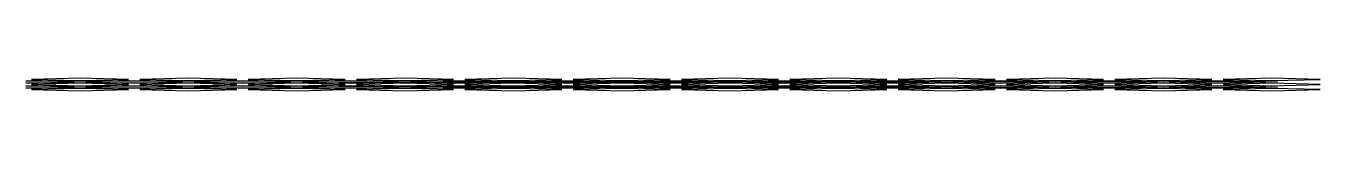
# Model space of a CAD drawing. Header units: metres. Extents: x 0 to 358, y 0 to 4.
import ezdxf

# ---------------------------------------------------------------- set-up
doc = ezdxf.new("R2010")
doc.units = ezdxf.units.M

msp = doc.modelspace()

# ---------------------------------------------------------------- linework, layer by layer
at = {"layer": 'WRAP_PREVIEW'}
for points in [[(15, 3.08), (28.41, 3.41), (15, 3.74), (1.59, 3.41), (15, 3.08)], [(45, 3.08), (58.41, 3.41), (45, 3.74), (31.59, 3.41), (45, 3.08)], [(75, 3.08), (88.41, 3.41), (75, 3.74), (61.59, 3.41), (75, 3.08)], [(105, 3.08), (118.41, 3.41), (105, 3.74), (91.59, 3.41), (105, 3.08)], [(135, 3.08), (148.41, 3.41), (135, 3.74), (121.59, 3.41), (135, 3.08)], [(165, 3.08), (178.41, 3.41), (165, 3.74), (151.59, 3.41), (165, 3.08)], [(195, 3.08), (208.41, 3.41), (195, 3.74), (181.59, 3.41), (195, 3.08)], [(225, 3.08), (238.41, 3.41), (225, 3.74), (211.59, 3.41), (225, 3.08)], [(255, 3.08), (268.41, 3.41), (255, 3.74), (241.59, 3.41), (255, 3.08)], [(285, 3.08), (298.41, 3.41), (285, 3.74), (271.59, 3.41), (285, 3.08)], [(315, 3.08), (328.41, 3.41), (315, 3.74), (301.59, 3.41), (315, 3.08)], [(345, 3.08), (358.41, 3.41), (345, 3.74), (331.59, 3.41), (345, 3.08)], [(0, 2.37), (13.41, 2.7), (0, 3.03), (346.59, 2.7), (0, 2.37)], [(0, 2.37), (13.41, 2.7), (0, 3.03), (346.59, 2.7), (0, 2.37)], [(0, 0.97), (13.41, 1.3), (0, 1.63), (346.59, 1.3), (0, 0.97)], [(0, 0.97), (13.41, 1.3), (0, 1.63), (346.59, 1.3), (0, 0.97)], [(15, 1.67), (28.41, 2), (15, 2.33), (1.59, 2), (15, 1.67)], [(15, 0.26), (28.41, 0.59), (15, 0.92), (1.59, 0.59), (15, 0.26)], [(30, 2.37), (43.41, 2.7), (30, 3.03), (16.59, 2.7), (30, 2.37)], [(30, 0.97), (43.41, 1.3), (30, 1.63), (16.59, 1.3), (30, 0.97)], [(45, 1.67), (58.41, 2), (45, 2.33), (31.59, 2), (45, 1.67)], [(45, 0.26), (58.41, 0.59), (45, 0.92), (31.59, 0.59), (45, 0.26)], [(60, 2.37), (73.41, 2.7), (60, 3.03), (46.59, 2.7), (60, 2.37)], [(60, 0.97), (73.41, 1.3), (60, 1.63), (46.59, 1.3), (60, 0.97)], [(75, 1.67), (88.41, 2), (75, 2.33), (61.59, 2), (75, 1.67)], [(75, 0.26), (88.41, 0.59), (75, 0.92), (61.59, 0.59), (75, 0.26)], [(90, 2.37), (103.41, 2.7), (90, 3.03), (76.59, 2.7), (90, 2.37)], [(90, 0.97), (103.41, 1.3), (90, 1.63), (76.59, 1.3), (90, 0.97)], [(105, 1.67), (118.41, 2), (105, 2.33), (91.59, 2), (105, 1.67)], [(105, 0.26), (118.41, 0.59), (105, 0.92), (91.59, 0.59), (105, 0.26)], [(120, 2.37), (133.41, 2.7), (120, 3.03), (106.59, 2.7), (120, 2.37)], [(120, 0.97), (133.41, 1.3), (120, 1.63), (106.59, 1.3), (120, 0.97)], [(135, 1.67), (148.41, 2), (135, 2.33), (121.59, 2), (135, 1.67)], [(135, 0.26), (148.41, 0.59), (135, 0.92), (121.59, 0.59), (135, 0.26)], [(150, 2.37), (163.41, 2.7), (150, 3.03), (136.59, 2.7), (150, 2.37)], [(150, 0.97), (163.41, 1.3), (150, 1.63), (136.59, 1.3), (150, 0.97)], [(165, 1.67), (178.41, 2), (165, 2.33), (151.59, 2), (165, 1.67)], [(165, 0.26), (178.41, 0.59), (165, 0.92), (151.59, 0.59), (165, 0.26)], [(180, 2.37), (193.41, 2.7), (180, 3.03), (166.59, 2.7), (180, 2.37)], [(180, 0.97), (193.41, 1.3), (180, 1.63), (166.59, 1.3), (180, 0.97)], [(195, 1.67), (208.41, 2), (195, 2.33), (181.59, 2), (195, 1.67)], [(195, 0.26), (208.41, 0.59), (195, 0.92), (181.59, 0.59), (195, 0.26)], [(210, 2.37), (223.41, 2.7), (210, 3.03), (196.59, 2.7), (210, 2.37)], [(210, 0.97), (223.41, 1.3), (210, 1.63), (196.59, 1.3), (210, 0.97)], [(225, 1.67), (238.41, 2), (225, 2.33), (211.59, 2), (225, 1.67)], [(225, 0.26), (238.41, 0.59), (225, 0.92), (211.59, 0.59), (225, 0.26)], [(240, 2.37), (253.41, 2.7), (240, 3.03), (226.59, 2.7), (240, 2.37)], [(240, 0.97), (253.41, 1.3), (240, 1.63), (226.59, 1.3), (240, 0.97)], [(255, 1.67), (268.41, 2), (255, 2.33), (241.59, 2), (255, 1.67)], [(255, 0.26), (268.41, 0.59), (255, 0.92), (241.59, 0.59), (255, 0.26)], [(270, 2.37), (283.41, 2.7), (270, 3.03), (256.59, 2.7), (270, 2.37)], [(270, 0.97), (283.41, 1.3), (270, 1.63), (256.59, 1.3), (270, 0.97)], [(285, 1.67), (298.41, 2), (285, 2.33), (271.59, 2), (285, 1.67)], [(285, 0.26), (298.41, 0.59), (285, 0.92), (271.59, 0.59), (285, 0.26)], [(300, 2.37), (313.41, 2.7), (300, 3.03), (286.59, 2.7), (300, 2.37)], [(300, 0.97), (313.41, 1.3), (300, 1.63), (286.59, 1.3), (300, 0.97)], [(315, 1.67), (328.41, 2), (315, 2.33), (301.59, 2), (315, 1.67)], [(315, 0.26), (328.41, 0.59), (315, 0.92), (301.59, 0.59), (315, 0.26)], [(330, 2.37), (343.41, 2.7), (330, 3.03), (316.59, 2.7), (330, 2.37)], [(330, 0.97), (343.41, 1.3), (330, 1.63), (316.59, 1.3), (330, 0.97)], [(345, 1.67), (358.41, 2), (345, 2.33), (331.59, 2), (345, 1.67)], [(345, 0.26), (358.41, 0.59), (345, 0.92), (331.59, 0.59), (345, 0.26)]]:
    msp.add_lwpolyline(points, dxfattribs=at)

doc.saveas('drawing.dxf')
